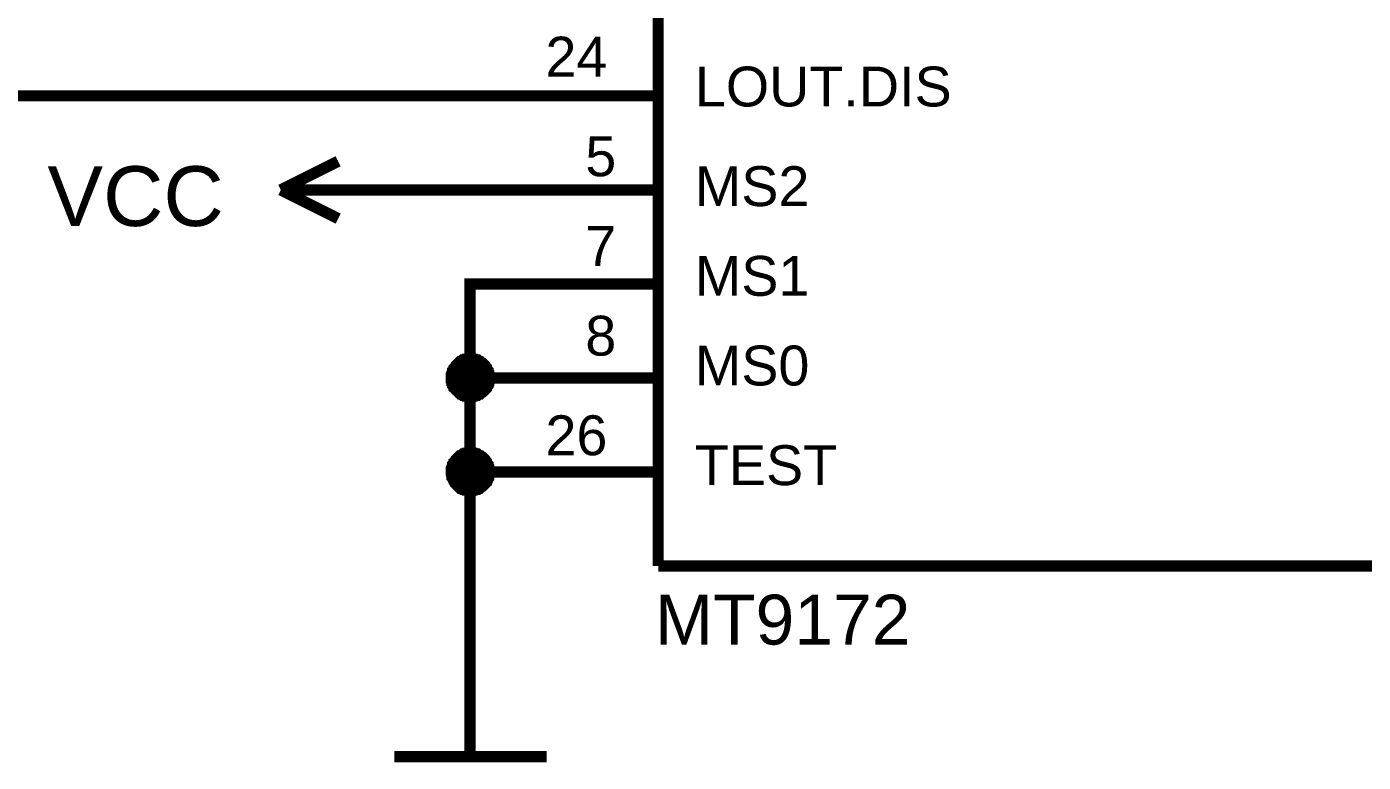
# Model space of a CAD drawing. Header units: millimetres. Extents: x -2024 to 917, y -725 to 13.
# Drawn here: x 632.7 to 668.23, y -291.52 to -271.96 of the extents above; entities that cross this region are included whole.
import ezdxf

# ---------------------------------------------------------------- set-up
doc = ezdxf.new("R2010")
doc.units = ezdxf.units.MM
doc.layers.add('Sheet', color=255, linetype='Continuous')
doc.styles.get("Standard").update_dxf_attribs({"font": 'arial.ttf'})

msp = doc.modelspace()

# ---------------------------------------------------------------- linework, layer by layer
at = {"layer": 'Sheet'}
for points, const_width in [([(649.488, -255.038), (649.488, -286.301)], 0.3), ([(646.989, -273.799), (629.511, -273.799), (629.511, -283.801), (602.019, -283.801)], 0.3), ([(649.488, -273.799), (646.989, -273.799)], 0.3), ([(639.458, -276.3), (640.981, -275.538)], 0.3), ([(639.458, -276.3), (640.981, -277.062)], 0.3), ([(641.99, -276.3), (639.458, -276.3)], 0.3), ([(641.99, -276.3), (646.989, -276.3)], 0.3), ([(649.488, -276.3), (646.989, -276.3)], 0.3), ([(646.989, -278.8), (644.489, -278.8), (644.489, -281.301), (644.489, -283.801), (644.489, -286.301)], 0.3), ([(649.488, -278.8), (646.989, -278.8)], 0.3), ([(643.993, -281.301), (643.993, -281.268), (643.993, -281.251), (643.993, -281.218), (644.009, -281.201), (644.009, -281.168), (644.009, -281.152), (644.026, -281.118), (644.026, -281.102), (644.043, -281.085), (644.059, -281.052), (644.059, -281.036), (644.076, -281.019), (644.092, -281.003), (644.109, -280.969), (644.125, -280.953), (644.142, -280.936), (644.158, -280.92), (644.175, -280.903), (644.191, -280.887), (644.208, -280.87), (644.225, -280.87), (644.258, -280.854), (644.274, -280.837), (644.291, -280.82), (644.324, -280.82), (644.34, -280.804), (644.357, -280.804), (644.39, -280.804), (644.407, -280.787), (644.44, -280.787), (644.456, -280.787), (644.489, -280.787)], 0.3), ([(643.993, -281.301), (643.993, -281.268), (643.993, -281.251), (643.993, -281.218), (644.009, -281.201), (644.009, -281.168), (644.009, -281.152), (644.026, -281.118), (644.026, -281.102), (644.043, -281.085), (644.059, -281.052), (644.059, -281.036), (644.076, -281.019), (644.092, -281.003), (644.109, -280.969), (644.125, -280.953), (644.142, -280.936), (644.158, -280.92), (644.175, -280.903), (644.191, -280.887), (644.208, -280.87), (644.225, -280.87), (644.258, -280.854), (644.274, -280.837), (644.291, -280.82), (644.324, -280.82), (644.34, -280.804), (644.357, -280.804), (644.39, -280.804), (644.407, -280.787), (644.44, -280.787), (644.456, -280.787), (644.489, -280.787)], 0.3), ([(643.993, -281.301), (643.993, -281.268), (643.993, -281.251), (643.993, -281.218), (644.009, -281.201), (644.009, -281.168), (644.009, -281.152), (644.026, -281.118), (644.026, -281.102), (644.043, -281.085), (644.059, -281.052), (644.059, -281.036), (644.076, -281.019), (644.092, -281.003), (644.109, -280.969), (644.125, -280.953), (644.142, -280.936), (644.158, -280.92), (644.175, -280.903), (644.191, -280.887), (644.208, -280.87), (644.225, -280.87), (644.258, -280.854), (644.274, -280.837), (644.291, -280.82), (644.324, -280.82), (644.34, -280.804), (644.357, -280.804), (644.39, -280.804), (644.407, -280.787), (644.44, -280.787), (644.456, -280.787), (644.489, -280.787)], 0.3), ([(643.993, -281.301), (643.993, -281.268), (643.993, -281.251), (643.993, -281.218), (644.009, -281.201), (644.009, -281.168), (644.009, -281.152), (644.026, -281.118), (644.026, -281.102), (644.043, -281.085), (644.059, -281.052), (644.059, -281.036), (644.076, -281.019), (644.092, -281.003), (644.109, -280.969), (644.125, -280.953), (644.142, -280.936), (644.158, -280.92), (644.175, -280.903), (644.191, -280.887), (644.208, -280.87), (644.225, -280.87), (644.258, -280.854), (644.274, -280.837), (644.291, -280.82), (644.324, -280.82), (644.34, -280.804), (644.357, -280.804), (644.39, -280.804), (644.407, -280.787), (644.44, -280.787), (644.456, -280.787), (644.489, -280.787)], 0.3), ([(644.489, -280.787), (644.489, -280.787)], 0.3), ([(644.489, -280.787), (644.522, -280.787), (644.539, -280.787), (644.572, -280.787), (644.589, -280.804), (644.622, -280.804), (644.638, -280.804), (644.671, -280.82), (644.688, -280.82), (644.705, -280.837), (644.738, -280.854), (644.754, -280.87), (644.771, -280.87), (644.787, -280.887), (644.82, -280.903), (644.837, -280.92), (644.854, -280.936), (644.87, -280.953), (644.887, -280.969), (644.903, -281.003), (644.92, -281.019), (644.92, -281.036), (644.936, -281.052), (644.953, -281.085), (644.969, -281.102), (644.969, -281.118), (644.986, -281.152), (644.986, -281.168), (644.986, -281.201), (645.002, -281.218), (645.002, -281.251), (645.002, -281.268), (645.002, -281.301)], 0.3), ([(644.489, -280.787), (644.489, -280.787)], 0.3), ([(644.489, -280.787), (644.522, -280.787), (644.539, -280.787), (644.572, -280.787), (644.589, -280.804), (644.622, -280.804), (644.638, -280.804), (644.671, -280.82), (644.688, -280.82), (644.705, -280.837), (644.738, -280.854), (644.754, -280.87), (644.771, -280.87), (644.787, -280.887), (644.82, -280.903), (644.837, -280.92), (644.854, -280.936), (644.87, -280.953), (644.887, -280.969), (644.903, -281.003), (644.92, -281.019), (644.92, -281.036), (644.936, -281.052), (644.953, -281.085), (644.969, -281.102), (644.969, -281.118), (644.986, -281.152), (644.986, -281.168), (644.986, -281.201), (645.002, -281.218), (645.002, -281.251), (645.002, -281.268), (645.002, -281.301)], 0.3), ([(644.489, -280.787), (644.489, -280.787)], 0.3), ([(644.489, -280.787), (644.522, -280.787), (644.539, -280.787), (644.572, -280.787), (644.589, -280.804), (644.622, -280.804), (644.638, -280.804), (644.671, -280.82), (644.688, -280.82), (644.705, -280.837), (644.738, -280.854), (644.754, -280.87), (644.771, -280.87), (644.787, -280.887), (644.82, -280.903), (644.837, -280.92), (644.854, -280.936), (644.87, -280.953), (644.887, -280.969), (644.903, -281.003), (644.92, -281.019), (644.92, -281.036), (644.936, -281.052), (644.953, -281.085), (644.969, -281.102), (644.969, -281.118), (644.986, -281.152), (644.986, -281.168), (644.986, -281.201), (645.002, -281.218), (645.002, -281.251), (645.002, -281.268), (645.002, -281.301)], 0.3), ([(644.489, -280.787), (644.489, -280.787)], 0.3), ([(644.489, -280.787), (644.522, -280.787), (644.539, -280.787), (644.572, -280.787), (644.589, -280.804), (644.622, -280.804), (644.638, -280.804), (644.671, -280.82), (644.688, -280.82), (644.705, -280.837), (644.738, -280.854), (644.754, -280.87), (644.771, -280.87), (644.787, -280.887), (644.82, -280.903), (644.837, -280.92), (644.854, -280.936), (644.87, -280.953), (644.887, -280.969), (644.903, -281.003), (644.92, -281.019), (644.92, -281.036), (644.936, -281.052), (644.953, -281.085), (644.969, -281.102), (644.969, -281.118), (644.986, -281.152), (644.986, -281.168), (644.986, -281.201), (645.002, -281.218), (645.002, -281.251), (645.002, -281.268), (645.002, -281.301)], 0.3), ([(643.993, -281.301), (643.993, -281.268), (643.993, -281.251), (643.993, -281.218), (644.009, -281.201), (644.009, -281.168), (644.009, -281.152), (644.026, -281.118), (644.026, -281.102), (644.043, -281.085), (644.059, -281.052), (644.059, -281.036), (644.076, -281.019), (644.092, -281.003), (644.109, -280.969), (644.125, -280.953), (644.142, -280.936), (644.158, -280.92), (644.175, -280.903), (644.191, -280.887), (644.208, -280.87), (644.225, -280.87), (644.258, -280.854), (644.274, -280.837), (644.291, -280.82), (644.324, -280.82), (644.34, -280.804), (644.357, -280.804), (644.39, -280.804), (644.407, -280.787), (644.44, -280.787), (644.456, -280.787), (644.489, -280.787)], 0.0991), ([(643.993, -281.301), (643.993, -281.268), (643.993, -281.251), (643.993, -281.218), (644.009, -281.201), (644.009, -281.168), (644.009, -281.152), (644.026, -281.118), (644.026, -281.102), (644.043, -281.085), (644.059, -281.052), (644.059, -281.036), (644.076, -281.019), (644.092, -281.003), (644.109, -280.969), (644.125, -280.953), (644.142, -280.936), (644.158, -280.92), (644.175, -280.903), (644.191, -280.887), (644.208, -280.87), (644.225, -280.87), (644.258, -280.854), (644.274, -280.837), (644.291, -280.82), (644.324, -280.82), (644.34, -280.804), (644.357, -280.804), (644.39, -280.804), (644.407, -280.787), (644.44, -280.787), (644.456, -280.787), (644.489, -280.787)], 0.0991), ([(643.993, -281.301), (643.993, -281.268), (643.993, -281.251), (643.993, -281.218), (644.009, -281.201), (644.009, -281.168), (644.009, -281.152), (644.026, -281.118), (644.026, -281.102), (644.043, -281.085), (644.059, -281.052), (644.059, -281.036), (644.076, -281.019), (644.092, -281.003), (644.109, -280.969), (644.125, -280.953), (644.142, -280.936), (644.158, -280.92), (644.175, -280.903), (644.191, -280.887), (644.208, -280.87), (644.225, -280.87), (644.258, -280.854), (644.274, -280.837), (644.291, -280.82), (644.324, -280.82), (644.34, -280.804), (644.357, -280.804), (644.39, -280.804), (644.407, -280.787), (644.44, -280.787), (644.456, -280.787), (644.489, -280.787)], 0.0991), ([(643.993, -281.301), (643.993, -281.268), (643.993, -281.251), (643.993, -281.218), (644.009, -281.201), (644.009, -281.168), (644.009, -281.152), (644.026, -281.118), (644.026, -281.102), (644.043, -281.085), (644.059, -281.052), (644.059, -281.036), (644.076, -281.019), (644.092, -281.003), (644.109, -280.969), (644.125, -280.953), (644.142, -280.936), (644.158, -280.92), (644.175, -280.903), (644.191, -280.887), (644.208, -280.87), (644.225, -280.87), (644.258, -280.854), (644.274, -280.837), (644.291, -280.82), (644.324, -280.82), (644.34, -280.804), (644.357, -280.804), (644.39, -280.804), (644.407, -280.787), (644.44, -280.787), (644.456, -280.787), (644.489, -280.787)], 0.0991), ([(644.489, -280.787), (644.489, -280.787)], 0.0991), ([(644.489, -280.787), (644.522, -280.787), (644.539, -280.787), (644.572, -280.787), (644.589, -280.804), (644.622, -280.804), (644.638, -280.804), (644.671, -280.82), (644.688, -280.82), (644.705, -280.837), (644.738, -280.854), (644.754, -280.87), (644.771, -280.87), (644.787, -280.887), (644.82, -280.903), (644.837, -280.92), (644.854, -280.936), (644.87, -280.953), (644.887, -280.969), (644.903, -281.003), (644.92, -281.019), (644.92, -281.036), (644.936, -281.052), (644.953, -281.085), (644.969, -281.102), (644.969, -281.118), (644.986, -281.152), (644.986, -281.168), (644.986, -281.201), (645.002, -281.218), (645.002, -281.251), (645.002, -281.268), (645.002, -281.301)], 0.0991), ([(644.489, -280.787), (644.489, -280.787)], 0.0991), ([(644.489, -280.787), (644.522, -280.787), (644.539, -280.787), (644.572, -280.787), (644.589, -280.804), (644.622, -280.804), (644.638, -280.804), (644.671, -280.82), (644.688, -280.82), (644.705, -280.837), (644.738, -280.854), (644.754, -280.87), (644.771, -280.87), (644.787, -280.887), (644.82, -280.903), (644.837, -280.92), (644.854, -280.936), (644.87, -280.953), (644.887, -280.969), (644.903, -281.003), (644.92, -281.019), (644.92, -281.036), (644.936, -281.052), (644.953, -281.085), (644.969, -281.102), (644.969, -281.118), (644.986, -281.152), (644.986, -281.168), (644.986, -281.201), (645.002, -281.218), (645.002, -281.251), (645.002, -281.268), (645.002, -281.301)], 0.0991), ([(644.489, -280.787), (644.489, -280.787)], 0.0991), ([(644.489, -280.787), (644.522, -280.787), (644.539, -280.787), (644.572, -280.787), (644.589, -280.804), (644.622, -280.804), (644.638, -280.804), (644.671, -280.82), (644.688, -280.82), (644.705, -280.837), (644.738, -280.854), (644.754, -280.87), (644.771, -280.87), (644.787, -280.887), (644.82, -280.903), (644.837, -280.92), (644.854, -280.936), (644.87, -280.953), (644.887, -280.969), (644.903, -281.003), (644.92, -281.019), (644.92, -281.036), (644.936, -281.052), (644.953, -281.085), (644.969, -281.102), (644.969, -281.118), (644.986, -281.152), (644.986, -281.168), (644.986, -281.201), (645.002, -281.218), (645.002, -281.251), (645.002, -281.268), (645.002, -281.301)], 0.0991), ([(644.489, -280.787), (644.489, -280.787)], 0.0991), ([(644.489, -280.787), (644.522, -280.787), (644.539, -280.787), (644.572, -280.787), (644.589, -280.804), (644.622, -280.804), (644.638, -280.804), (644.671, -280.82), (644.688, -280.82), (644.705, -280.837), (644.738, -280.854), (644.754, -280.87), (644.771, -280.87), (644.787, -280.887), (644.82, -280.903), (644.837, -280.92), (644.854, -280.936), (644.87, -280.953), (644.887, -280.969), (644.903, -281.003), (644.92, -281.019), (644.92, -281.036), (644.936, -281.052), (644.953, -281.085), (644.969, -281.102), (644.969, -281.118), (644.986, -281.152), (644.986, -281.168), (644.986, -281.201), (645.002, -281.218), (645.002, -281.251), (645.002, -281.268), (645.002, -281.301)], 0.0991), ([(644.489, -281.797), (644.456, -281.797), (644.44, -281.797), (644.407, -281.797), (644.39, -281.781), (644.357, -281.781), (644.34, -281.781), (644.324, -281.764), (644.291, -281.764), (644.274, -281.748), (644.258, -281.731), (644.225, -281.731), (644.208, -281.715), (644.191, -281.698), (644.175, -281.681), (644.158, -281.665), (644.142, -281.648), (644.125, -281.632), (644.109, -281.615), (644.092, -281.599), (644.076, -281.582), (644.059, -281.566), (644.059, -281.532), (644.043, -281.516), (644.026, -281.499), (644.026, -281.466), (644.009, -281.45), (644.009, -281.433), (644.009, -281.4), (643.993, -281.383), (643.993, -281.35), (643.993, -281.334), (643.993, -281.301)], 0.3), ([(643.993, -281.301), (643.993, -281.301)], 0.3), ([(644.489, -281.797), (644.456, -281.797), (644.44, -281.797), (644.407, -281.797), (644.39, -281.781), (644.357, -281.781), (644.34, -281.781), (644.324, -281.764), (644.291, -281.764), (644.274, -281.748), (644.258, -281.731), (644.225, -281.731), (644.208, -281.715), (644.191, -281.698), (644.175, -281.681), (644.158, -281.665), (644.142, -281.648), (644.125, -281.632), (644.109, -281.615), (644.092, -281.599), (644.076, -281.582), (644.059, -281.566), (644.059, -281.532), (644.043, -281.516), (644.026, -281.499), (644.026, -281.466), (644.009, -281.45), (644.009, -281.433), (644.009, -281.4), (643.993, -281.383), (643.993, -281.35), (643.993, -281.334), (643.993, -281.301)], 0.3), ([(643.993, -281.301), (643.993, -281.301)], 0.3), ([(644.489, -281.797), (644.456, -281.797), (644.44, -281.797), (644.407, -281.797), (644.39, -281.781), (644.357, -281.781), (644.34, -281.781), (644.324, -281.764), (644.291, -281.764), (644.274, -281.748), (644.258, -281.731), (644.225, -281.731), (644.208, -281.715), (644.191, -281.698), (644.175, -281.681), (644.158, -281.665), (644.142, -281.648), (644.125, -281.632), (644.109, -281.615), (644.092, -281.599), (644.076, -281.582), (644.059, -281.566), (644.059, -281.532), (644.043, -281.516), (644.026, -281.499), (644.026, -281.466), (644.009, -281.45), (644.009, -281.433), (644.009, -281.4), (643.993, -281.383), (643.993, -281.35), (643.993, -281.334), (643.993, -281.301)], 0.3), ([(643.993, -281.301), (643.993, -281.301)], 0.3), ([(644.489, -281.797), (644.456, -281.797), (644.44, -281.797), (644.407, -281.797), (644.39, -281.781), (644.357, -281.781), (644.34, -281.781), (644.324, -281.764), (644.291, -281.764), (644.274, -281.748), (644.258, -281.731), (644.225, -281.731), (644.208, -281.715), (644.191, -281.698), (644.175, -281.681), (644.158, -281.665), (644.142, -281.648), (644.125, -281.632), (644.109, -281.615), (644.092, -281.599), (644.076, -281.582), (644.059, -281.566), (644.059, -281.532), (644.043, -281.516), (644.026, -281.499), (644.026, -281.466), (644.009, -281.45), (644.009, -281.433), (644.009, -281.4), (643.993, -281.383), (643.993, -281.35), (643.993, -281.334), (643.993, -281.301)], 0.3), ([(643.993, -281.301), (643.993, -281.301)], 0.3), ([(644.489, -281.797), (644.456, -281.797), (644.44, -281.797), (644.407, -281.797), (644.39, -281.781), (644.357, -281.781), (644.34, -281.781), (644.324, -281.764), (644.291, -281.764), (644.274, -281.748), (644.258, -281.731), (644.225, -281.731), (644.208, -281.715), (644.191, -281.698), (644.175, -281.681), (644.158, -281.665), (644.142, -281.648), (644.125, -281.632), (644.109, -281.615), (644.092, -281.599), (644.076, -281.582), (644.059, -281.566), (644.059, -281.532), (644.043, -281.516), (644.026, -281.499), (644.026, -281.466), (644.009, -281.45), (644.009, -281.433), (644.009, -281.4), (643.993, -281.383), (643.993, -281.35), (643.993, -281.334), (643.993, -281.301)], 0.0991), ([(643.993, -281.301), (643.993, -281.301)], 0.0991), ([(644.489, -281.797), (644.456, -281.797), (644.44, -281.797), (644.407, -281.797), (644.39, -281.781), (644.357, -281.781), (644.34, -281.781), (644.324, -281.764), (644.291, -281.764), (644.274, -281.748), (644.258, -281.731), (644.225, -281.731), (644.208, -281.715), (644.191, -281.698), (644.175, -281.681), (644.158, -281.665), (644.142, -281.648), (644.125, -281.632), (644.109, -281.615), (644.092, -281.599), (644.076, -281.582), (644.059, -281.566), (644.059, -281.532), (644.043, -281.516), (644.026, -281.499), (644.026, -281.466), (644.009, -281.45), (644.009, -281.433), (644.009, -281.4), (643.993, -281.383), (643.993, -281.35), (643.993, -281.334), (643.993, -281.301)], 0.0991), ([(643.993, -281.301), (643.993, -281.301)], 0.0991), ([(644.489, -281.797), (644.456, -281.797), (644.44, -281.797), (644.407, -281.797), (644.39, -281.781), (644.357, -281.781), (644.34, -281.781), (644.324, -281.764), (644.291, -281.764), (644.274, -281.748), (644.258, -281.731), (644.225, -281.731), (644.208, -281.715), (644.191, -281.698), (644.175, -281.681), (644.158, -281.665), (644.142, -281.648), (644.125, -281.632), (644.109, -281.615), (644.092, -281.599), (644.076, -281.582), (644.059, -281.566), (644.059, -281.532), (644.043, -281.516), (644.026, -281.499), (644.026, -281.466), (644.009, -281.45), (644.009, -281.433), (644.009, -281.4), (643.993, -281.383), (643.993, -281.35), (643.993, -281.334), (643.993, -281.301)], 0.0991), ([(643.993, -281.301), (643.993, -281.301)], 0.0991), ([(644.489, -281.797), (644.456, -281.797), (644.44, -281.797), (644.407, -281.797), (644.39, -281.781), (644.357, -281.781), (644.34, -281.781), (644.324, -281.764), (644.291, -281.764), (644.274, -281.748), (644.258, -281.731), (644.225, -281.731), (644.208, -281.715), (644.191, -281.698), (644.175, -281.681), (644.158, -281.665), (644.142, -281.648), (644.125, -281.632), (644.109, -281.615), (644.092, -281.599), (644.076, -281.582), (644.059, -281.566), (644.059, -281.532), (644.043, -281.516), (644.026, -281.499), (644.026, -281.466), (644.009, -281.45), (644.009, -281.433), (644.009, -281.4), (643.993, -281.383), (643.993, -281.35), (643.993, -281.334), (643.993, -281.301)], 0.0991), ([(643.993, -281.301), (643.993, -281.301)], 0.0991), ([(644.489, -281.301), (646.989, -281.301)], 0.3), ([(645.002, -281.301), (645.002, -281.334), (645.002, -281.35), (645.002, -281.383), (644.986, -281.4), (644.986, -281.433), (644.986, -281.45), (644.969, -281.466), (644.969, -281.499), (644.953, -281.516), (644.936, -281.532), (644.92, -281.566), (644.92, -281.582), (644.903, -281.599), (644.887, -281.615), (644.87, -281.632), (644.854, -281.648), (644.837, -281.665), (644.82, -281.681), (644.787, -281.698), (644.771, -281.715), (644.754, -281.731), (644.738, -281.731), (644.705, -281.748), (644.688, -281.764), (644.671, -281.764), (644.638, -281.781), (644.622, -281.781), (644.589, -281.781), (644.572, -281.797), (644.539, -281.797), (644.522, -281.797), (644.489, -281.797)], 0.3), ([(645.002, -281.301), (645.002, -281.334), (645.002, -281.35), (645.002, -281.383), (644.986, -281.4), (644.986, -281.433), (644.986, -281.45), (644.969, -281.466), (644.969, -281.499), (644.953, -281.516), (644.936, -281.532), (644.92, -281.566), (644.92, -281.582), (644.903, -281.599), (644.887, -281.615), (644.87, -281.632), (644.854, -281.648), (644.837, -281.665), (644.82, -281.681), (644.787, -281.698), (644.771, -281.715), (644.754, -281.731), (644.738, -281.731), (644.705, -281.748), (644.688, -281.764), (644.671, -281.764), (644.638, -281.781), (644.622, -281.781), (644.589, -281.781), (644.572, -281.797), (644.539, -281.797), (644.522, -281.797), (644.489, -281.797)], 0.3), ([(645.002, -281.301), (645.002, -281.334), (645.002, -281.35), (645.002, -281.383), (644.986, -281.4), (644.986, -281.433), (644.986, -281.45), (644.969, -281.466), (644.969, -281.499), (644.953, -281.516), (644.936, -281.532), (644.92, -281.566), (644.92, -281.582), (644.903, -281.599), (644.887, -281.615), (644.87, -281.632), (644.854, -281.648), (644.837, -281.665), (644.82, -281.681), (644.787, -281.698), (644.771, -281.715), (644.754, -281.731), (644.738, -281.731), (644.705, -281.748), (644.688, -281.764), (644.671, -281.764), (644.638, -281.781), (644.622, -281.781), (644.589, -281.781), (644.572, -281.797), (644.539, -281.797), (644.522, -281.797), (644.489, -281.797)], 0.3), ([(645.002, -281.301), (645.002, -281.334), (645.002, -281.35), (645.002, -281.383), (644.986, -281.4), (644.986, -281.433), (644.986, -281.45), (644.969, -281.466), (644.969, -281.499), (644.953, -281.516), (644.936, -281.532), (644.92, -281.566), (644.92, -281.582), (644.903, -281.599), (644.887, -281.615), (644.87, -281.632), (644.854, -281.648), (644.837, -281.665), (644.82, -281.681), (644.787, -281.698), (644.771, -281.715), (644.754, -281.731), (644.738, -281.731), (644.705, -281.748), (644.688, -281.764), (644.671, -281.764), (644.638, -281.781), (644.622, -281.781), (644.589, -281.781), (644.572, -281.797), (644.539, -281.797), (644.522, -281.797), (644.489, -281.797)], 0.3), ([(645.002, -281.301), (645.002, -281.334), (645.002, -281.35), (645.002, -281.383), (644.986, -281.4), (644.986, -281.433), (644.986, -281.45), (644.969, -281.466), (644.969, -281.499), (644.953, -281.516), (644.936, -281.532), (644.92, -281.566), (644.92, -281.582), (644.903, -281.599), (644.887, -281.615), (644.87, -281.632), (644.854, -281.648), (644.837, -281.665), (644.82, -281.681), (644.787, -281.698), (644.771, -281.715), (644.754, -281.731), (644.738, -281.731), (644.705, -281.748), (644.688, -281.764), (644.671, -281.764), (644.638, -281.781), (644.622, -281.781), (644.589, -281.781), (644.572, -281.797), (644.539, -281.797), (644.522, -281.797), (644.489, -281.797)], 0.0991), ([(645.002, -281.301), (645.002, -281.334), (645.002, -281.35), (645.002, -281.383), (644.986, -281.4), (644.986, -281.433), (644.986, -281.45), (644.969, -281.466), (644.969, -281.499), (644.953, -281.516), (644.936, -281.532), (644.92, -281.566), (644.92, -281.582), (644.903, -281.599), (644.887, -281.615), (644.87, -281.632), (644.854, -281.648), (644.837, -281.665), (644.82, -281.681), (644.787, -281.698), (644.771, -281.715), (644.754, -281.731), (644.738, -281.731), (644.705, -281.748), (644.688, -281.764), (644.671, -281.764), (644.638, -281.781), (644.622, -281.781), (644.589, -281.781), (644.572, -281.797), (644.539, -281.797), (644.522, -281.797), (644.489, -281.797)], 0.0991), ([(645.002, -281.301), (645.002, -281.334), (645.002, -281.35), (645.002, -281.383), (644.986, -281.4), (644.986, -281.433), (644.986, -281.45), (644.969, -281.466), (644.969, -281.499), (644.953, -281.516), (644.936, -281.532), (644.92, -281.566), (644.92, -281.582), (644.903, -281.599), (644.887, -281.615), (644.87, -281.632), (644.854, -281.648), (644.837, -281.665), (644.82, -281.681), (644.787, -281.698), (644.771, -281.715), (644.754, -281.731), (644.738, -281.731), (644.705, -281.748), (644.688, -281.764), (644.671, -281.764), (644.638, -281.781), (644.622, -281.781), (644.589, -281.781), (644.572, -281.797), (644.539, -281.797), (644.522, -281.797), (644.489, -281.797)], 0.0991), ([(645.002, -281.301), (645.002, -281.334), (645.002, -281.35), (645.002, -281.383), (644.986, -281.4), (644.986, -281.433), (644.986, -281.45), (644.969, -281.466), (644.969, -281.499), (644.953, -281.516), (644.936, -281.532), (644.92, -281.566), (644.92, -281.582), (644.903, -281.599), (644.887, -281.615), (644.87, -281.632), (644.854, -281.648), (644.837, -281.665), (644.82, -281.681), (644.787, -281.698), (644.771, -281.715), (644.754, -281.731), (644.738, -281.731), (644.705, -281.748), (644.688, -281.764), (644.671, -281.764), (644.638, -281.781), (644.622, -281.781), (644.589, -281.781), (644.572, -281.797), (644.539, -281.797), (644.522, -281.797), (644.489, -281.797)], 0.0991), ([(645.002, -281.301), (645.002, -281.301), (645.002, -281.301), (645.002, -281.301), (645.002, -281.301), (645.002, -281.301), (645.002, -281.301), (645.002, -281.301), (645.002, -281.301), (645.002, -281.301), (645.002, -281.301), (645.002, -281.301), (645.002, -281.301), (645.002, -281.301), (645.002, -281.301), (645.002, -281.301), (645.002, -281.301), (645.002, -281.301), (645.002, -281.301), (645.002, -281.301), (645.002, -281.301), (645.002, -281.301), (645.002, -281.301), (645.002, -281.301), (645.002, -281.301), (645.002, -281.301), (645.002, -281.301), (645.002, -281.301), (645.002, -281.301), (645.002, -281.301), (645.002, -281.301), (645.002, -281.301), (645.002, -281.301)], 0.3), ([(645.002, -281.301), (645.002, -281.301)], 0.3), ([(645.002, -281.301), (645.002, -281.301), (645.002, -281.301), (645.002, -281.301), (645.002, -281.301), (645.002, -281.301), (645.002, -281.301), (645.002, -281.301), (645.002, -281.301), (645.002, -281.301), (645.002, -281.301), (645.002, -281.301), (645.002, -281.301), (645.002, -281.301), (645.002, -281.301), (645.002, -281.301), (645.002, -281.301), (645.002, -281.301), (645.002, -281.301), (645.002, -281.301), (645.002, -281.301), (645.002, -281.301), (645.002, -281.301), (645.002, -281.301), (645.002, -281.301), (645.002, -281.301), (645.002, -281.301), (645.002, -281.301), (645.002, -281.301), (645.002, -281.301), (645.002, -281.301), (645.002, -281.301), (645.002, -281.301)], 0.3), ([(645.002, -281.301), (645.002, -281.301)], 0.3), ([(645.002, -281.301), (645.002, -281.301), (645.002, -281.301), (645.002, -281.301), (645.002, -281.301), (645.002, -281.301), (645.002, -281.301), (645.002, -281.301), (645.002, -281.301), (645.002, -281.301), (645.002, -281.301), (645.002, -281.301), (645.002, -281.301), (645.002, -281.301), (645.002, -281.301), (645.002, -281.301), (645.002, -281.301), (645.002, -281.301), (645.002, -281.301), (645.002, -281.301), (645.002, -281.301), (645.002, -281.301), (645.002, -281.301), (645.002, -281.301), (645.002, -281.301), (645.002, -281.301), (645.002, -281.301), (645.002, -281.301), (645.002, -281.301), (645.002, -281.301), (645.002, -281.301), (645.002, -281.301), (645.002, -281.301)], 0.3), ([(645.002, -281.301), (645.002, -281.301)], 0.3), ([(645.002, -281.301), (645.002, -281.301), (645.002, -281.301), (645.002, -281.301), (645.002, -281.301), (645.002, -281.301), (645.002, -281.301), (645.002, -281.301), (645.002, -281.301), (645.002, -281.301), (645.002, -281.301), (645.002, -281.301), (645.002, -281.301), (645.002, -281.301), (645.002, -281.301), (645.002, -281.301), (645.002, -281.301), (645.002, -281.301), (645.002, -281.301), (645.002, -281.301), (645.002, -281.301), (645.002, -281.301), (645.002, -281.301), (645.002, -281.301), (645.002, -281.301), (645.002, -281.301), (645.002, -281.301), (645.002, -281.301), (645.002, -281.301), (645.002, -281.301), (645.002, -281.301), (645.002, -281.301), (645.002, -281.301)], 0.3), ([(645.002, -281.301), (645.002, -281.301)], 0.3), ([(645.002, -281.301), (645.002, -281.301), (645.002, -281.301), (645.002, -281.301), (645.002, -281.301), (645.002, -281.301), (645.002, -281.301), (645.002, -281.301), (645.002, -281.301), (645.002, -281.301), (645.002, -281.301), (645.002, -281.301), (645.002, -281.301), (645.002, -281.301), (645.002, -281.301), (645.002, -281.301), (645.002, -281.301), (645.002, -281.301), (645.002, -281.301), (645.002, -281.301), (645.002, -281.301), (645.002, -281.301), (645.002, -281.301), (645.002, -281.301), (645.002, -281.301), (645.002, -281.301), (645.002, -281.301), (645.002, -281.301), (645.002, -281.301), (645.002, -281.301), (645.002, -281.301), (645.002, -281.301), (645.002, -281.301)], 0.0991), ([(645.002, -281.301), (645.002, -281.301)], 0.0991), ([(645.002, -281.301), (645.002, -281.301), (645.002, -281.301), (645.002, -281.301), (645.002, -281.301), (645.002, -281.301), (645.002, -281.301), (645.002, -281.301), (645.002, -281.301), (645.002, -281.301), (645.002, -281.301), (645.002, -281.301), (645.002, -281.301), (645.002, -281.301), (645.002, -281.301), (645.002, -281.301), (645.002, -281.301), (645.002, -281.301), (645.002, -281.301), (645.002, -281.301), (645.002, -281.301), (645.002, -281.301), (645.002, -281.301), (645.002, -281.301), (645.002, -281.301), (645.002, -281.301), (645.002, -281.301), (645.002, -281.301), (645.002, -281.301), (645.002, -281.301), (645.002, -281.301), (645.002, -281.301), (645.002, -281.301)], 0.0991), ([(645.002, -281.301), (645.002, -281.301)], 0.0991), ([(645.002, -281.301), (645.002, -281.301), (645.002, -281.301), (645.002, -281.301), (645.002, -281.301), (645.002, -281.301), (645.002, -281.301), (645.002, -281.301), (645.002, -281.301), (645.002, -281.301), (645.002, -281.301), (645.002, -281.301), (645.002, -281.301), (645.002, -281.301), (645.002, -281.301), (645.002, -281.301), (645.002, -281.301), (645.002, -281.301), (645.002, -281.301), (645.002, -281.301), (645.002, -281.301), (645.002, -281.301), (645.002, -281.301), (645.002, -281.301), (645.002, -281.301), (645.002, -281.301), (645.002, -281.301), (645.002, -281.301), (645.002, -281.301), (645.002, -281.301), (645.002, -281.301), (645.002, -281.301), (645.002, -281.301)], 0.0991), ([(645.002, -281.301), (645.002, -281.301)], 0.0991), ([(645.002, -281.301), (645.002, -281.301), (645.002, -281.301), (645.002, -281.301), (645.002, -281.301), (645.002, -281.301), (645.002, -281.301), (645.002, -281.301), (645.002, -281.301), (645.002, -281.301), (645.002, -281.301), (645.002, -281.301), (645.002, -281.301), (645.002, -281.301), (645.002, -281.301), (645.002, -281.301), (645.002, -281.301), (645.002, -281.301), (645.002, -281.301), (645.002, -281.301), (645.002, -281.301), (645.002, -281.301), (645.002, -281.301), (645.002, -281.301), (645.002, -281.301), (645.002, -281.301), (645.002, -281.301), (645.002, -281.301), (645.002, -281.301), (645.002, -281.301), (645.002, -281.301), (645.002, -281.301), (645.002, -281.301)], 0.0991), ([(645.002, -281.301), (645.002, -281.301)], 0.0991), ([(649.488, -281.301), (646.989, -281.301)], 0.3), ([(643.993, -283.801), (643.993, -283.768), (643.993, -283.751), (643.993, -283.718), (644.009, -283.702), (644.009, -283.669), (644.009, -283.652), (644.026, -283.619), (644.026, -283.602), (644.043, -283.586), (644.059, -283.553), (644.059, -283.536), (644.076, -283.52), (644.092, -283.503), (644.109, -283.47), (644.125, -283.453), (644.142, -283.437), (644.158, -283.42), (644.175, -283.404), (644.191, -283.387), (644.208, -283.37), (644.225, -283.37), (644.258, -283.354), (644.274, -283.337), (644.291, -283.321), (644.324, -283.321), (644.34, -283.304), (644.357, -283.304), (644.39, -283.304), (644.407, -283.288), (644.44, -283.288), (644.456, -283.288), (644.489, -283.288)], 0.3), ([(643.993, -283.801), (643.993, -283.768), (643.993, -283.751), (643.993, -283.718), (644.009, -283.702), (644.009, -283.669), (644.009, -283.652), (644.026, -283.619), (644.026, -283.602), (644.043, -283.586), (644.059, -283.553), (644.059, -283.536), (644.076, -283.52), (644.092, -283.503), (644.109, -283.47), (644.125, -283.453), (644.142, -283.437), (644.158, -283.42), (644.175, -283.404), (644.191, -283.387), (644.208, -283.37), (644.225, -283.37), (644.258, -283.354), (644.274, -283.337), (644.291, -283.321), (644.324, -283.321), (644.34, -283.304), (644.357, -283.304), (644.39, -283.304), (644.407, -283.288), (644.44, -283.288), (644.456, -283.288), (644.489, -283.288)], 0.3), ([(643.993, -283.801), (643.993, -283.768), (643.993, -283.751), (643.993, -283.718), (644.009, -283.702), (644.009, -283.669), (644.009, -283.652), (644.026, -283.619), (644.026, -283.602), (644.043, -283.586), (644.059, -283.553), (644.059, -283.536), (644.076, -283.52), (644.092, -283.503), (644.109, -283.47), (644.125, -283.453), (644.142, -283.437), (644.158, -283.42), (644.175, -283.404), (644.191, -283.387), (644.208, -283.37), (644.225, -283.37), (644.258, -283.354), (644.274, -283.337), (644.291, -283.321), (644.324, -283.321), (644.34, -283.304), (644.357, -283.304), (644.39, -283.304), (644.407, -283.288), (644.44, -283.288), (644.456, -283.288), (644.489, -283.288)], 0.3), ([(643.993, -283.801), (643.993, -283.768), (643.993, -283.751), (643.993, -283.718), (644.009, -283.702), (644.009, -283.669), (644.009, -283.652), (644.026, -283.619), (644.026, -283.602), (644.043, -283.586), (644.059, -283.553), (644.059, -283.536), (644.076, -283.52), (644.092, -283.503), (644.109, -283.47), (644.125, -283.453), (644.142, -283.437), (644.158, -283.42), (644.175, -283.404), (644.191, -283.387), (644.208, -283.37), (644.225, -283.37), (644.258, -283.354), (644.274, -283.337), (644.291, -283.321), (644.324, -283.321), (644.34, -283.304), (644.357, -283.304), (644.39, -283.304), (644.407, -283.288), (644.44, -283.288), (644.456, -283.288), (644.489, -283.288)], 0.3), ([(644.489, -283.288), (644.489, -283.288)], 0.3), ([(644.489, -283.288), (644.522, -283.288), (644.539, -283.288), (644.572, -283.288), (644.589, -283.304), (644.622, -283.304), (644.638, -283.304), (644.671, -283.321), (644.688, -283.321), (644.705, -283.337), (644.738, -283.354), (644.754, -283.37), (644.771, -283.37), (644.787, -283.387), (644.82, -283.404), (644.837, -283.42), (644.854, -283.437), (644.87, -283.453), (644.887, -283.47), (644.903, -283.503), (644.92, -283.52), (644.92, -283.536), (644.936, -283.553), (644.953, -283.586), (644.969, -283.602), (644.969, -283.619), (644.986, -283.652), (644.986, -283.669), (644.986, -283.702), (645.002, -283.718), (645.002, -283.751), (645.002, -283.768), (645.002, -283.801)], 0.3), ([(644.489, -283.288), (644.489, -283.288)], 0.3), ([(644.489, -283.288), (644.522, -283.288), (644.539, -283.288), (644.572, -283.288), (644.589, -283.304), (644.622, -283.304), (644.638, -283.304), (644.671, -283.321), (644.688, -283.321), (644.705, -283.337), (644.738, -283.354), (644.754, -283.37), (644.771, -283.37), (644.787, -283.387), (644.82, -283.404), (644.837, -283.42), (644.854, -283.437), (644.87, -283.453), (644.887, -283.47), (644.903, -283.503), (644.92, -283.52), (644.92, -283.536), (644.936, -283.553), (644.953, -283.586), (644.969, -283.602), (644.969, -283.619), (644.986, -283.652), (644.986, -283.669), (644.986, -283.702), (645.002, -283.718), (645.002, -283.751), (645.002, -283.768), (645.002, -283.801)], 0.3), ([(644.489, -283.288), (644.489, -283.288)], 0.3), ([(644.489, -283.288), (644.522, -283.288), (644.539, -283.288), (644.572, -283.288), (644.589, -283.304), (644.622, -283.304), (644.638, -283.304), (644.671, -283.321), (644.688, -283.321), (644.705, -283.337), (644.738, -283.354), (644.754, -283.37), (644.771, -283.37), (644.787, -283.387), (644.82, -283.404), (644.837, -283.42), (644.854, -283.437), (644.87, -283.453), (644.887, -283.47), (644.903, -283.503), (644.92, -283.52), (644.92, -283.536), (644.936, -283.553), (644.953, -283.586), (644.969, -283.602), (644.969, -283.619), (644.986, -283.652), (644.986, -283.669), (644.986, -283.702), (645.002, -283.718), (645.002, -283.751), (645.002, -283.768), (645.002, -283.801)], 0.3), ([(644.489, -283.288), (644.489, -283.288)], 0.3), ([(644.489, -283.288), (644.522, -283.288), (644.539, -283.288), (644.572, -283.288), (644.589, -283.304), (644.622, -283.304), (644.638, -283.304), (644.671, -283.321), (644.688, -283.321), (644.705, -283.337), (644.738, -283.354), (644.754, -283.37), (644.771, -283.37), (644.787, -283.387), (644.82, -283.404), (644.837, -283.42), (644.854, -283.437), (644.87, -283.453), (644.887, -283.47), (644.903, -283.503), (644.92, -283.52), (644.92, -283.536), (644.936, -283.553), (644.953, -283.586), (644.969, -283.602), (644.969, -283.619), (644.986, -283.652), (644.986, -283.669), (644.986, -283.702), (645.002, -283.718), (645.002, -283.751), (645.002, -283.768), (645.002, -283.801)], 0.3), ([(643.993, -283.801), (643.993, -283.768), (643.993, -283.751), (643.993, -283.718), (644.009, -283.702), (644.009, -283.669), (644.009, -283.652), (644.026, -283.619), (644.026, -283.602), (644.043, -283.586), (644.059, -283.553), (644.059, -283.536), (644.076, -283.52), (644.092, -283.503), (644.109, -283.47), (644.125, -283.453), (644.142, -283.437), (644.158, -283.42), (644.175, -283.404), (644.191, -283.387), (644.208, -283.37), (644.225, -283.37), (644.258, -283.354), (644.274, -283.337), (644.291, -283.321), (644.324, -283.321), (644.34, -283.304), (644.357, -283.304), (644.39, -283.304), (644.407, -283.288), (644.44, -283.288), (644.456, -283.288), (644.489, -283.288)], 0.0991), ([(643.993, -283.801), (643.993, -283.768), (643.993, -283.751), (643.993, -283.718), (644.009, -283.702), (644.009, -283.669), (644.009, -283.652), (644.026, -283.619), (644.026, -283.602), (644.043, -283.586), (644.059, -283.553), (644.059, -283.536), (644.076, -283.52), (644.092, -283.503), (644.109, -283.47), (644.125, -283.453), (644.142, -283.437), (644.158, -283.42), (644.175, -283.404), (644.191, -283.387), (644.208, -283.37), (644.225, -283.37), (644.258, -283.354), (644.274, -283.337), (644.291, -283.321), (644.324, -283.321), (644.34, -283.304), (644.357, -283.304), (644.39, -283.304), (644.407, -283.288), (644.44, -283.288), (644.456, -283.288), (644.489, -283.288)], 0.0991), ([(643.993, -283.801), (643.993, -283.768), (643.993, -283.751), (643.993, -283.718), (644.009, -283.702), (644.009, -283.669), (644.009, -283.652), (644.026, -283.619), (644.026, -283.602), (644.043, -283.586), (644.059, -283.553), (644.059, -283.536), (644.076, -283.52), (644.092, -283.503), (644.109, -283.47), (644.125, -283.453), (644.142, -283.437), (644.158, -283.42), (644.175, -283.404), (644.191, -283.387), (644.208, -283.37), (644.225, -283.37), (644.258, -283.354), (644.274, -283.337), (644.291, -283.321), (644.324, -283.321), (644.34, -283.304), (644.357, -283.304), (644.39, -283.304), (644.407, -283.288), (644.44, -283.288), (644.456, -283.288), (644.489, -283.288)], 0.0991), ([(643.993, -283.801), (643.993, -283.768), (643.993, -283.751), (643.993, -283.718), (644.009, -283.702), (644.009, -283.669), (644.009, -283.652), (644.026, -283.619), (644.026, -283.602), (644.043, -283.586), (644.059, -283.553), (644.059, -283.536), (644.076, -283.52), (644.092, -283.503), (644.109, -283.47), (644.125, -283.453), (644.142, -283.437), (644.158, -283.42), (644.175, -283.404), (644.191, -283.387), (644.208, -283.37), (644.225, -283.37), (644.258, -283.354), (644.274, -283.337), (644.291, -283.321), (644.324, -283.321), (644.34, -283.304), (644.357, -283.304), (644.39, -283.304), (644.407, -283.288), (644.44, -283.288), (644.456, -283.288), (644.489, -283.288)], 0.0991), ([(644.489, -283.288), (644.489, -283.288)], 0.0991), ([(644.489, -283.288), (644.522, -283.288), (644.539, -283.288), (644.572, -283.288), (644.589, -283.304), (644.622, -283.304), (644.638, -283.304), (644.671, -283.321), (644.688, -283.321), (644.705, -283.337), (644.738, -283.354), (644.754, -283.37), (644.771, -283.37), (644.787, -283.387), (644.82, -283.404), (644.837, -283.42), (644.854, -283.437), (644.87, -283.453), (644.887, -283.47), (644.903, -283.503), (644.92, -283.52), (644.92, -283.536), (644.936, -283.553), (644.953, -283.586), (644.969, -283.602), (644.969, -283.619), (644.986, -283.652), (644.986, -283.669), (644.986, -283.702), (645.002, -283.718), (645.002, -283.751), (645.002, -283.768), (645.002, -283.801)], 0.0991), ([(644.489, -283.288), (644.489, -283.288)], 0.0991), ([(644.489, -283.288), (644.522, -283.288), (644.539, -283.288), (644.572, -283.288), (644.589, -283.304), (644.622, -283.304), (644.638, -283.304), (644.671, -283.321), (644.688, -283.321), (644.705, -283.337), (644.738, -283.354), (644.754, -283.37), (644.771, -283.37), (644.787, -283.387), (644.82, -283.404), (644.837, -283.42), (644.854, -283.437), (644.87, -283.453), (644.887, -283.47), (644.903, -283.503), (644.92, -283.52), (644.92, -283.536), (644.936, -283.553), (644.953, -283.586), (644.969, -283.602), (644.969, -283.619), (644.986, -283.652), (644.986, -283.669), (644.986, -283.702), (645.002, -283.718), (645.002, -283.751), (645.002, -283.768), (645.002, -283.801)], 0.0991), ([(644.489, -283.288), (644.489, -283.288)], 0.0991), ([(644.489, -283.288), (644.522, -283.288), (644.539, -283.288), (644.572, -283.288), (644.589, -283.304), (644.622, -283.304), (644.638, -283.304), (644.671, -283.321), (644.688, -283.321), (644.705, -283.337), (644.738, -283.354), (644.754, -283.37), (644.771, -283.37), (644.787, -283.387), (644.82, -283.404), (644.837, -283.42), (644.854, -283.437), (644.87, -283.453), (644.887, -283.47), (644.903, -283.503), (644.92, -283.52), (644.92, -283.536), (644.936, -283.553), (644.953, -283.586), (644.969, -283.602), (644.969, -283.619), (644.986, -283.652), (644.986, -283.669), (644.986, -283.702), (645.002, -283.718), (645.002, -283.751), (645.002, -283.768), (645.002, -283.801)], 0.0991), ([(644.489, -283.288), (644.489, -283.288)], 0.0991), ([(644.489, -283.288), (644.522, -283.288), (644.539, -283.288), (644.572, -283.288), (644.589, -283.304), (644.622, -283.304), (644.638, -283.304), (644.671, -283.321), (644.688, -283.321), (644.705, -283.337), (644.738, -283.354), (644.754, -283.37), (644.771, -283.37), (644.787, -283.387), (644.82, -283.404), (644.837, -283.42), (644.854, -283.437), (644.87, -283.453), (644.887, -283.47), (644.903, -283.503), (644.92, -283.52), (644.92, -283.536), (644.936, -283.553), (644.953, -283.586), (644.969, -283.602), (644.969, -283.619), (644.986, -283.652), (644.986, -283.669), (644.986, -283.702), (645.002, -283.718), (645.002, -283.751), (645.002, -283.768), (645.002, -283.801)], 0.0991), ([(644.489, -284.298), (644.456, -284.298), (644.44, -284.298), (644.407, -284.298), (644.39, -284.281), (644.357, -284.281), (644.34, -284.281), (644.324, -284.265), (644.291, -284.265), (644.274, -284.248), (644.258, -284.232), (644.225, -284.232), (644.208, -284.215), (644.191, -284.198), (644.175, -284.182), (644.158, -284.165), (644.142, -284.149), (644.125, -284.132), (644.109, -284.116), (644.092, -284.099), (644.076, -284.083), (644.059, -284.049), (644.059, -284.033), (644.043, -284.016), (644.026, -283.983), (644.026, -283.967), (644.009, -283.95), (644.009, -283.917), (644.009, -283.9), (643.993, -283.867), (643.993, -283.851), (643.993, -283.818), (643.993, -283.801)], 0.3), ([(643.993, -283.801), (643.993, -283.801)], 0.3), ([(644.489, -284.298), (644.456, -284.298), (644.44, -284.298), (644.407, -284.298), (644.39, -284.281), (644.357, -284.281), (644.34, -284.281), (644.324, -284.265), (644.291, -284.265), (644.274, -284.248), (644.258, -284.232), (644.225, -284.232), (644.208, -284.215), (644.191, -284.198), (644.175, -284.182), (644.158, -284.165), (644.142, -284.149), (644.125, -284.132), (644.109, -284.116), (644.092, -284.099), (644.076, -284.083), (644.059, -284.049), (644.059, -284.033), (644.043, -284.016), (644.026, -283.983), (644.026, -283.967), (644.009, -283.95), (644.009, -283.917), (644.009, -283.9), (643.993, -283.867), (643.993, -283.851), (643.993, -283.818), (643.993, -283.801)], 0.3), ([(643.993, -283.801), (643.993, -283.801)], 0.3), ([(644.489, -284.298), (644.456, -284.298), (644.44, -284.298), (644.407, -284.298), (644.39, -284.281), (644.357, -284.281), (644.34, -284.281), (644.324, -284.265), (644.291, -284.265), (644.274, -284.248), (644.258, -284.232), (644.225, -284.232), (644.208, -284.215), (644.191, -284.198), (644.175, -284.182), (644.158, -284.165), (644.142, -284.149), (644.125, -284.132), (644.109, -284.116), (644.092, -284.099), (644.076, -284.083), (644.059, -284.049), (644.059, -284.033), (644.043, -284.016), (644.026, -283.983), (644.026, -283.967), (644.009, -283.95), (644.009, -283.917), (644.009, -283.9), (643.993, -283.867), (643.993, -283.851), (643.993, -283.818), (643.993, -283.801)], 0.3), ([(643.993, -283.801), (643.993, -283.801)], 0.3), ([(644.489, -284.298), (644.456, -284.298), (644.44, -284.298), (644.407, -284.298), (644.39, -284.281), (644.357, -284.281), (644.34, -284.281), (644.324, -284.265), (644.291, -284.265), (644.274, -284.248), (644.258, -284.232), (644.225, -284.232), (644.208, -284.215), (644.191, -284.198), (644.175, -284.182), (644.158, -284.165), (644.142, -284.149), (644.125, -284.132), (644.109, -284.116), (644.092, -284.099), (644.076, -284.083), (644.059, -284.049), (644.059, -284.033), (644.043, -284.016), (644.026, -283.983), (644.026, -283.967), (644.009, -283.95), (644.009, -283.917), (644.009, -283.9), (643.993, -283.867), (643.993, -283.851), (643.993, -283.818), (643.993, -283.801)], 0.3), ([(643.993, -283.801), (643.993, -283.801)], 0.3), ([(644.489, -284.298), (644.456, -284.298), (644.44, -284.298), (644.407, -284.298), (644.39, -284.281), (644.357, -284.281), (644.34, -284.281), (644.324, -284.265), (644.291, -284.265), (644.274, -284.248), (644.258, -284.232), (644.225, -284.232), (644.208, -284.215), (644.191, -284.198), (644.175, -284.182), (644.158, -284.165), (644.142, -284.149), (644.125, -284.132), (644.109, -284.116), (644.092, -284.099), (644.076, -284.083), (644.059, -284.049), (644.059, -284.033), (644.043, -284.016), (644.026, -283.983), (644.026, -283.967), (644.009, -283.95), (644.009, -283.917), (644.009, -283.9), (643.993, -283.867), (643.993, -283.851), (643.993, -283.818), (643.993, -283.801)], 0.0991), ([(643.993, -283.801), (643.993, -283.801)], 0.0991), ([(644.489, -284.298), (644.456, -284.298), (644.44, -284.298), (644.407, -284.298), (644.39, -284.281), (644.357, -284.281), (644.34, -284.281), (644.324, -284.265), (644.291, -284.265), (644.274, -284.248), (644.258, -284.232), (644.225, -284.232), (644.208, -284.215), (644.191, -284.198), (644.175, -284.182), (644.158, -284.165), (644.142, -284.149), (644.125, -284.132), (644.109, -284.116), (644.092, -284.099), (644.076, -284.083), (644.059, -284.049), (644.059, -284.033), (644.043, -284.016), (644.026, -283.983), (644.026, -283.967), (644.009, -283.95), (644.009, -283.917), (644.009, -283.9), (643.993, -283.867), (643.993, -283.851), (643.993, -283.818), (643.993, -283.801)], 0.0991), ([(643.993, -283.801), (643.993, -283.801)], 0.0991), ([(644.489, -284.298), (644.456, -284.298), (644.44, -284.298), (644.407, -284.298), (644.39, -284.281), (644.357, -284.281), (644.34, -284.281), (644.324, -284.265), (644.291, -284.265), (644.274, -284.248), (644.258, -284.232), (644.225, -284.232), (644.208, -284.215), (644.191, -284.198), (644.175, -284.182), (644.158, -284.165), (644.142, -284.149), (644.125, -284.132), (644.109, -284.116), (644.092, -284.099), (644.076, -284.083), (644.059, -284.049), (644.059, -284.033), (644.043, -284.016), (644.026, -283.983), (644.026, -283.967), (644.009, -283.95), (644.009, -283.917), (644.009, -283.9), (643.993, -283.867), (643.993, -283.851), (643.993, -283.818), (643.993, -283.801)], 0.0991), ([(643.993, -283.801), (643.993, -283.801)], 0.0991), ([(644.489, -284.298), (644.456, -284.298), (644.44, -284.298), (644.407, -284.298), (644.39, -284.281), (644.357, -284.281), (644.34, -284.281), (644.324, -284.265), (644.291, -284.265), (644.274, -284.248), (644.258, -284.232), (644.225, -284.232), (644.208, -284.215), (644.191, -284.198), (644.175, -284.182), (644.158, -284.165), (644.142, -284.149), (644.125, -284.132), (644.109, -284.116), (644.092, -284.099), (644.076, -284.083), (644.059, -284.049), (644.059, -284.033), (644.043, -284.016), (644.026, -283.983), (644.026, -283.967), (644.009, -283.95), (644.009, -283.917), (644.009, -283.9), (643.993, -283.867), (643.993, -283.851), (643.993, -283.818), (643.993, -283.801)], 0.0991), ([(643.993, -283.801), (643.993, -283.801)], 0.0991), ([(644.489, -283.801), (646.989, -283.801)], 0.3), ([(645.002, -283.801), (645.002, -283.818), (645.002, -283.851), (645.002, -283.867), (644.986, -283.9), (644.986, -283.917), (644.986, -283.95), (644.969, -283.967), (644.969, -283.983), (644.953, -284.016), (644.936, -284.033), (644.92, -284.049), (644.92, -284.083), (644.903, -284.099), (644.887, -284.116), (644.87, -284.132), (644.854, -284.149), (644.837, -284.165), (644.82, -284.182), (644.787, -284.198), (644.771, -284.215), (644.754, -284.232), (644.738, -284.232), (644.705, -284.248), (644.688, -284.265), (644.671, -284.265), (644.638, -284.281), (644.622, -284.281), (644.589, -284.281), (644.572, -284.298), (644.539, -284.298), (644.522, -284.298), (644.489, -284.298)], 0.3), ([(645.002, -283.801), (645.002, -283.818), (645.002, -283.851), (645.002, -283.867), (644.986, -283.9), (644.986, -283.917), (644.986, -283.95), (644.969, -283.967), (644.969, -283.983), (644.953, -284.016), (644.936, -284.033), (644.92, -284.049), (644.92, -284.083), (644.903, -284.099), (644.887, -284.116), (644.87, -284.132), (644.854, -284.149), (644.837, -284.165), (644.82, -284.182), (644.787, -284.198), (644.771, -284.215), (644.754, -284.232), (644.738, -284.232), (644.705, -284.248), (644.688, -284.265), (644.671, -284.265), (644.638, -284.281), (644.622, -284.281), (644.589, -284.281), (644.572, -284.298), (644.539, -284.298), (644.522, -284.298), (644.489, -284.298)], 0.3), ([(645.002, -283.801), (645.002, -283.818), (645.002, -283.851), (645.002, -283.867), (644.986, -283.9), (644.986, -283.917), (644.986, -283.95), (644.969, -283.967), (644.969, -283.983), (644.953, -284.016), (644.936, -284.033), (644.92, -284.049), (644.92, -284.083), (644.903, -284.099), (644.887, -284.116), (644.87, -284.132), (644.854, -284.149), (644.837, -284.165), (644.82, -284.182), (644.787, -284.198), (644.771, -284.215), (644.754, -284.232), (644.738, -284.232), (644.705, -284.248), (644.688, -284.265), (644.671, -284.265), (644.638, -284.281), (644.622, -284.281), (644.589, -284.281), (644.572, -284.298), (644.539, -284.298), (644.522, -284.298), (644.489, -284.298)], 0.3), ([(645.002, -283.801), (645.002, -283.818), (645.002, -283.851), (645.002, -283.867), (644.986, -283.9), (644.986, -283.917), (644.986, -283.95), (644.969, -283.967), (644.969, -283.983), (644.953, -284.016), (644.936, -284.033), (644.92, -284.049), (644.92, -284.083), (644.903, -284.099), (644.887, -284.116), (644.87, -284.132), (644.854, -284.149), (644.837, -284.165), (644.82, -284.182), (644.787, -284.198), (644.771, -284.215), (644.754, -284.232), (644.738, -284.232), (644.705, -284.248), (644.688, -284.265), (644.671, -284.265), (644.638, -284.281), (644.622, -284.281), (644.589, -284.281), (644.572, -284.298), (644.539, -284.298), (644.522, -284.298), (644.489, -284.298)], 0.3), ([(645.002, -283.801), (645.002, -283.818), (645.002, -283.851), (645.002, -283.867), (644.986, -283.9), (644.986, -283.917), (644.986, -283.95), (644.969, -283.967), (644.969, -283.983), (644.953, -284.016), (644.936, -284.033), (644.92, -284.049), (644.92, -284.083), (644.903, -284.099), (644.887, -284.116), (644.87, -284.132), (644.854, -284.149), (644.837, -284.165), (644.82, -284.182), (644.787, -284.198), (644.771, -284.215), (644.754, -284.232), (644.738, -284.232), (644.705, -284.248), (644.688, -284.265), (644.671, -284.265), (644.638, -284.281), (644.622, -284.281), (644.589, -284.281), (644.572, -284.298), (644.539, -284.298), (644.522, -284.298), (644.489, -284.298)], 0.0991), ([(645.002, -283.801), (645.002, -283.818), (645.002, -283.851), (645.002, -283.867), (644.986, -283.9), (644.986, -283.917), (644.986, -283.95), (644.969, -283.967), (644.969, -283.983), (644.953, -284.016), (644.936, -284.033), (644.92, -284.049), (644.92, -284.083), (644.903, -284.099), (644.887, -284.116), (644.87, -284.132), (644.854, -284.149), (644.837, -284.165), (644.82, -284.182), (644.787, -284.198), (644.771, -284.215), (644.754, -284.232), (644.738, -284.232), (644.705, -284.248), (644.688, -284.265), (644.671, -284.265), (644.638, -284.281), (644.622, -284.281), (644.589, -284.281), (644.572, -284.298), (644.539, -284.298), (644.522, -284.298), (644.489, -284.298)], 0.0991), ([(645.002, -283.801), (645.002, -283.818), (645.002, -283.851), (645.002, -283.867), (644.986, -283.9), (644.986, -283.917), (644.986, -283.95), (644.969, -283.967), (644.969, -283.983), (644.953, -284.016), (644.936, -284.033), (644.92, -284.049), (644.92, -284.083), (644.903, -284.099), (644.887, -284.116), (644.87, -284.132), (644.854, -284.149), (644.837, -284.165), (644.82, -284.182), (644.787, -284.198), (644.771, -284.215), (644.754, -284.232), (644.738, -284.232), (644.705, -284.248), (644.688, -284.265), (644.671, -284.265), (644.638, -284.281), (644.622, -284.281), (644.589, -284.281), (644.572, -284.298), (644.539, -284.298), (644.522, -284.298), (644.489, -284.298)], 0.0991), ([(645.002, -283.801), (645.002, -283.818), (645.002, -283.851), (645.002, -283.867), (644.986, -283.9), (644.986, -283.917), (644.986, -283.95), (644.969, -283.967), (644.969, -283.983), (644.953, -284.016), (644.936, -284.033), (644.92, -284.049), (644.92, -284.083), (644.903, -284.099), (644.887, -284.116), (644.87, -284.132), (644.854, -284.149), (644.837, -284.165), (644.82, -284.182), (644.787, -284.198), (644.771, -284.215), (644.754, -284.232), (644.738, -284.232), (644.705, -284.248), (644.688, -284.265), (644.671, -284.265), (644.638, -284.281), (644.622, -284.281), (644.589, -284.281), (644.572, -284.298), (644.539, -284.298), (644.522, -284.298), (644.489, -284.298)], 0.0991), ([(645.002, -283.801), (645.002, -283.801), (645.002, -283.801), (645.002, -283.801), (645.002, -283.801), (645.002, -283.801), (645.002, -283.801), (645.002, -283.801), (645.002, -283.801), (645.002, -283.801), (645.002, -283.801), (645.002, -283.801), (645.002, -283.801), (645.002, -283.801), (645.002, -283.801), (645.002, -283.801), (645.002, -283.801), (645.002, -283.801), (645.002, -283.801), (645.002, -283.801), (645.002, -283.801), (645.002, -283.801), (645.002, -283.801), (645.002, -283.801), (645.002, -283.801), (645.002, -283.801), (645.002, -283.801), (645.002, -283.801), (645.002, -283.801), (645.002, -283.801), (645.002, -283.801), (645.002, -283.801), (645.002, -283.801)], 0.3), ([(645.002, -283.801), (645.002, -283.801)], 0.3), ([(645.002, -283.801), (645.002, -283.801), (645.002, -283.801), (645.002, -283.801), (645.002, -283.801), (645.002, -283.801), (645.002, -283.801), (645.002, -283.801), (645.002, -283.801), (645.002, -283.801), (645.002, -283.801), (645.002, -283.801), (645.002, -283.801), (645.002, -283.801), (645.002, -283.801), (645.002, -283.801), (645.002, -283.801), (645.002, -283.801), (645.002, -283.801), (645.002, -283.801), (645.002, -283.801), (645.002, -283.801), (645.002, -283.801), (645.002, -283.801), (645.002, -283.801), (645.002, -283.801), (645.002, -283.801), (645.002, -283.801), (645.002, -283.801), (645.002, -283.801), (645.002, -283.801), (645.002, -283.801), (645.002, -283.801)], 0.3), ([(645.002, -283.801), (645.002, -283.801)], 0.3), ([(645.002, -283.801), (645.002, -283.801), (645.002, -283.801), (645.002, -283.801), (645.002, -283.801), (645.002, -283.801), (645.002, -283.801), (645.002, -283.801), (645.002, -283.801), (645.002, -283.801), (645.002, -283.801), (645.002, -283.801), (645.002, -283.801), (645.002, -283.801), (645.002, -283.801), (645.002, -283.801), (645.002, -283.801), (645.002, -283.801), (645.002, -283.801), (645.002, -283.801), (645.002, -283.801), (645.002, -283.801), (645.002, -283.801), (645.002, -283.801), (645.002, -283.801), (645.002, -283.801), (645.002, -283.801), (645.002, -283.801), (645.002, -283.801), (645.002, -283.801), (645.002, -283.801), (645.002, -283.801), (645.002, -283.801)], 0.3), ([(645.002, -283.801), (645.002, -283.801)], 0.3), ([(645.002, -283.801), (645.002, -283.801), (645.002, -283.801), (645.002, -283.801), (645.002, -283.801), (645.002, -283.801), (645.002, -283.801), (645.002, -283.801), (645.002, -283.801), (645.002, -283.801), (645.002, -283.801), (645.002, -283.801), (645.002, -283.801), (645.002, -283.801), (645.002, -283.801), (645.002, -283.801), (645.002, -283.801), (645.002, -283.801), (645.002, -283.801), (645.002, -283.801), (645.002, -283.801), (645.002, -283.801), (645.002, -283.801), (645.002, -283.801), (645.002, -283.801), (645.002, -283.801), (645.002, -283.801), (645.002, -283.801), (645.002, -283.801), (645.002, -283.801), (645.002, -283.801), (645.002, -283.801), (645.002, -283.801)], 0.3), ([(645.002, -283.801), (645.002, -283.801)], 0.3), ([(645.002, -283.801), (645.002, -283.801), (645.002, -283.801), (645.002, -283.801), (645.002, -283.801), (645.002, -283.801), (645.002, -283.801), (645.002, -283.801), (645.002, -283.801), (645.002, -283.801), (645.002, -283.801), (645.002, -283.801), (645.002, -283.801), (645.002, -283.801), (645.002, -283.801), (645.002, -283.801), (645.002, -283.801), (645.002, -283.801), (645.002, -283.801), (645.002, -283.801), (645.002, -283.801), (645.002, -283.801), (645.002, -283.801), (645.002, -283.801), (645.002, -283.801), (645.002, -283.801), (645.002, -283.801), (645.002, -283.801), (645.002, -283.801), (645.002, -283.801), (645.002, -283.801), (645.002, -283.801), (645.002, -283.801)], 0.0991), ([(645.002, -283.801), (645.002, -283.801)], 0.0991), ([(645.002, -283.801), (645.002, -283.801), (645.002, -283.801), (645.002, -283.801), (645.002, -283.801), (645.002, -283.801), (645.002, -283.801), (645.002, -283.801), (645.002, -283.801), (645.002, -283.801), (645.002, -283.801), (645.002, -283.801), (645.002, -283.801), (645.002, -283.801), (645.002, -283.801), (645.002, -283.801), (645.002, -283.801), (645.002, -283.801), (645.002, -283.801), (645.002, -283.801), (645.002, -283.801), (645.002, -283.801), (645.002, -283.801), (645.002, -283.801), (645.002, -283.801), (645.002, -283.801), (645.002, -283.801), (645.002, -283.801), (645.002, -283.801), (645.002, -283.801), (645.002, -283.801), (645.002, -283.801), (645.002, -283.801)], 0.0991), ([(645.002, -283.801), (645.002, -283.801)], 0.0991), ([(645.002, -283.801), (645.002, -283.801), (645.002, -283.801), (645.002, -283.801), (645.002, -283.801), (645.002, -283.801), (645.002, -283.801), (645.002, -283.801), (645.002, -283.801), (645.002, -283.801), (645.002, -283.801), (645.002, -283.801), (645.002, -283.801), (645.002, -283.801), (645.002, -283.801), (645.002, -283.801), (645.002, -283.801), (645.002, -283.801), (645.002, -283.801), (645.002, -283.801), (645.002, -283.801), (645.002, -283.801), (645.002, -283.801), (645.002, -283.801), (645.002, -283.801), (645.002, -283.801), (645.002, -283.801), (645.002, -283.801), (645.002, -283.801), (645.002, -283.801), (645.002, -283.801), (645.002, -283.801), (645.002, -283.801)], 0.0991), ([(645.002, -283.801), (645.002, -283.801)], 0.0991), ([(645.002, -283.801), (645.002, -283.801), (645.002, -283.801), (645.002, -283.801), (645.002, -283.801), (645.002, -283.801), (645.002, -283.801), (645.002, -283.801), (645.002, -283.801), (645.002, -283.801), (645.002, -283.801), (645.002, -283.801), (645.002, -283.801), (645.002, -283.801), (645.002, -283.801), (645.002, -283.801), (645.002, -283.801), (645.002, -283.801), (645.002, -283.801), (645.002, -283.801), (645.002, -283.801), (645.002, -283.801), (645.002, -283.801), (645.002, -283.801), (645.002, -283.801), (645.002, -283.801), (645.002, -283.801), (645.002, -283.801), (645.002, -283.801), (645.002, -283.801), (645.002, -283.801), (645.002, -283.801), (645.002, -283.801)], 0.0991), ([(645.002, -283.801), (645.002, -283.801)], 0.0991), ([(649.488, -283.801), (646.989, -283.801)], 0.3), ([(644.489, -286.301), (644.489, -291.368)], 0.3), ([(649.488, -286.301), (669.482, -286.301)], 0.3), ([(642.47, -291.368), (646.525, -291.368)], 0.3)]:
    msp.add_lwpolyline(points, dxfattribs=dict(at, const_width=const_width))
at = {"layer": 'Sheet', "const_width": 0.508}
for points in [[(644.189, -281.286, 1), (644.697, -281.286, 1)], [(644.189, -283.786, 1), (644.697, -283.786, 1)]]:
    msp.add_lwpolyline(points, format="xyb", close=True, dxfattribs=at)

# ---------------------------------------------------------------- texts
at = {"layer": 'Sheet'}
for s, height, p in [('24', 1.0598, (646.492, -273.286)), ('LOUT.DIS', 1.0598, (650.464, -274.081)), ('5', 1.06, (647.551, -275.936)), ('VCC', 1.5897, (633.251, -277.26)), ('MS2', 1.0598, (650.464, -276.73)), ('7', 1.06, (647.551, -278.32)), ('MS1', 1.0598, (650.464, -279.115)), ('8', 1.06, (647.551, -280.705)), ('MS0', 1.0598, (650.464, -281.499)), ('26', 1.0598, (646.492, -283.354)), ('TEST', 1.0598, (650.464, -284.149)), ('MT9172', 1.3247, (649.405, -288.388))]:
    msp.add_text(s, height=height, dxfattribs=at).set_placement(p)

doc.saveas('drawing.dxf')
